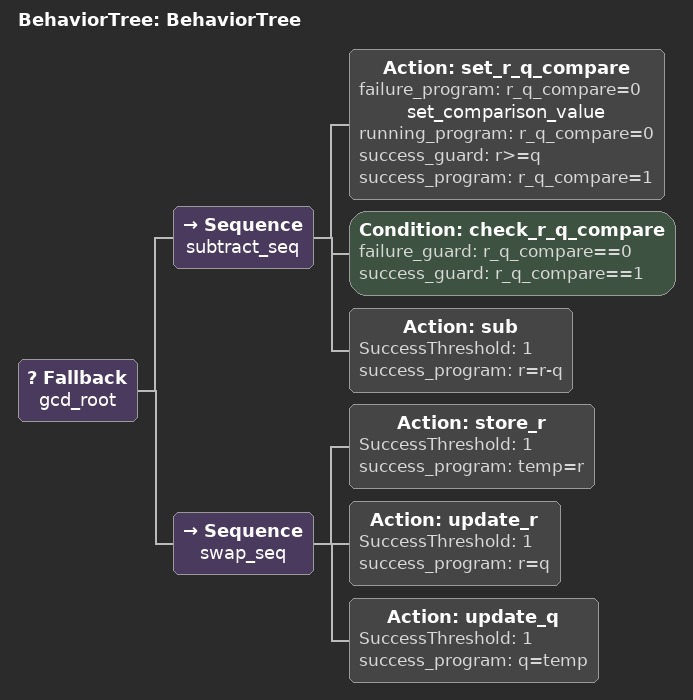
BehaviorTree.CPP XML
<?xml version="1.0"?>
<root deadline_time="" global_vars="" main_tree_to_execute="BehaviorTree" specification="">
    <BehaviorTree ID="BehaviorTree">
        <Fallback name="gcd_root">
            <Sequence name="subtract_seq">
                <Action ID="set_r_q_compare" failure_program="r_q_compare=0" name="set_comparison_value" running_program="r_q_compare=0" success_guard="r&gt;=q" success_program="r_q_compare=1"/>
                <Condition ID="check_r_q_compare" failure_guard="r_q_compare==0" success_guard="r_q_compare==1"/>
                <Action ID="sub" SuccessThreshold="1" success_program="r=r-q"/>
            </Sequence>
            <Sequence name="swap_seq">
                <Action ID="store_r" SuccessThreshold="1" success_program="temp=r"/>
                <Action ID="update_r" SuccessThreshold="1" success_program="r=q"/>
                <Action ID="update_q" SuccessThreshold="1" success_program="q=temp"/>
            </Sequence>
        </Fallback>
    </BehaviorTree>
</root>
